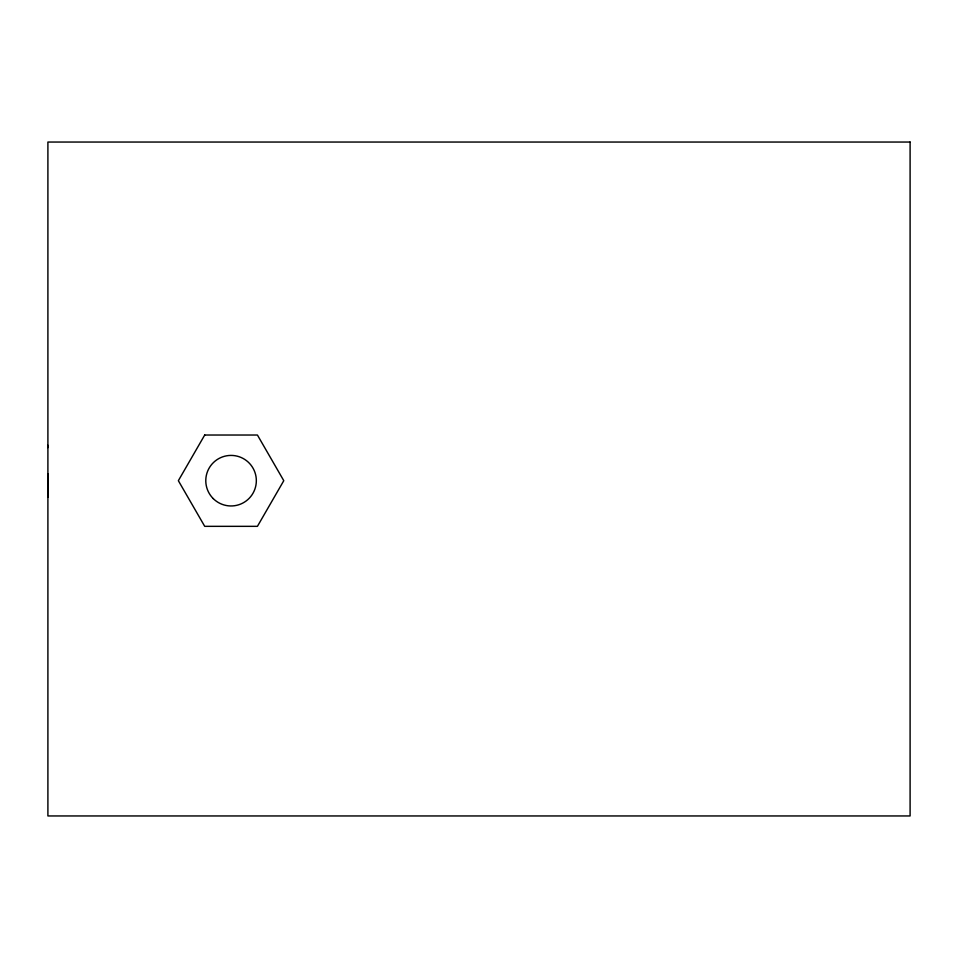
<?xml version="1.0" encoding="UTF-8"?>
<svg xmlns="http://www.w3.org/2000/svg" width="958" height="958" viewBox="0 0 958 958"><rect width="100%" height="100%" fill="white"/><g stroke="black" fill="none" stroke-linecap="round" stroke-linejoin="round"><path stroke-width="1.44" d="M47.9 497.262L47.9 473.863M47.9 447.602L47.9 445.29M204.713 435.028L178.356 480.688L204.713 526.337L257.427 526.337L283.784 480.688L257.427 435.028L204.713 435.028M910.1 142.047L47.9 142.047L47.9 815.953L910.1 815.953L910.1 142.047M213.191 498.555A25.267 25.267 0 0 0 255.475 487.227A25.267 25.267 0 0 0 224.531 456.271A25.267 25.267 0 0 0 213.191 498.555"/></g></svg>
